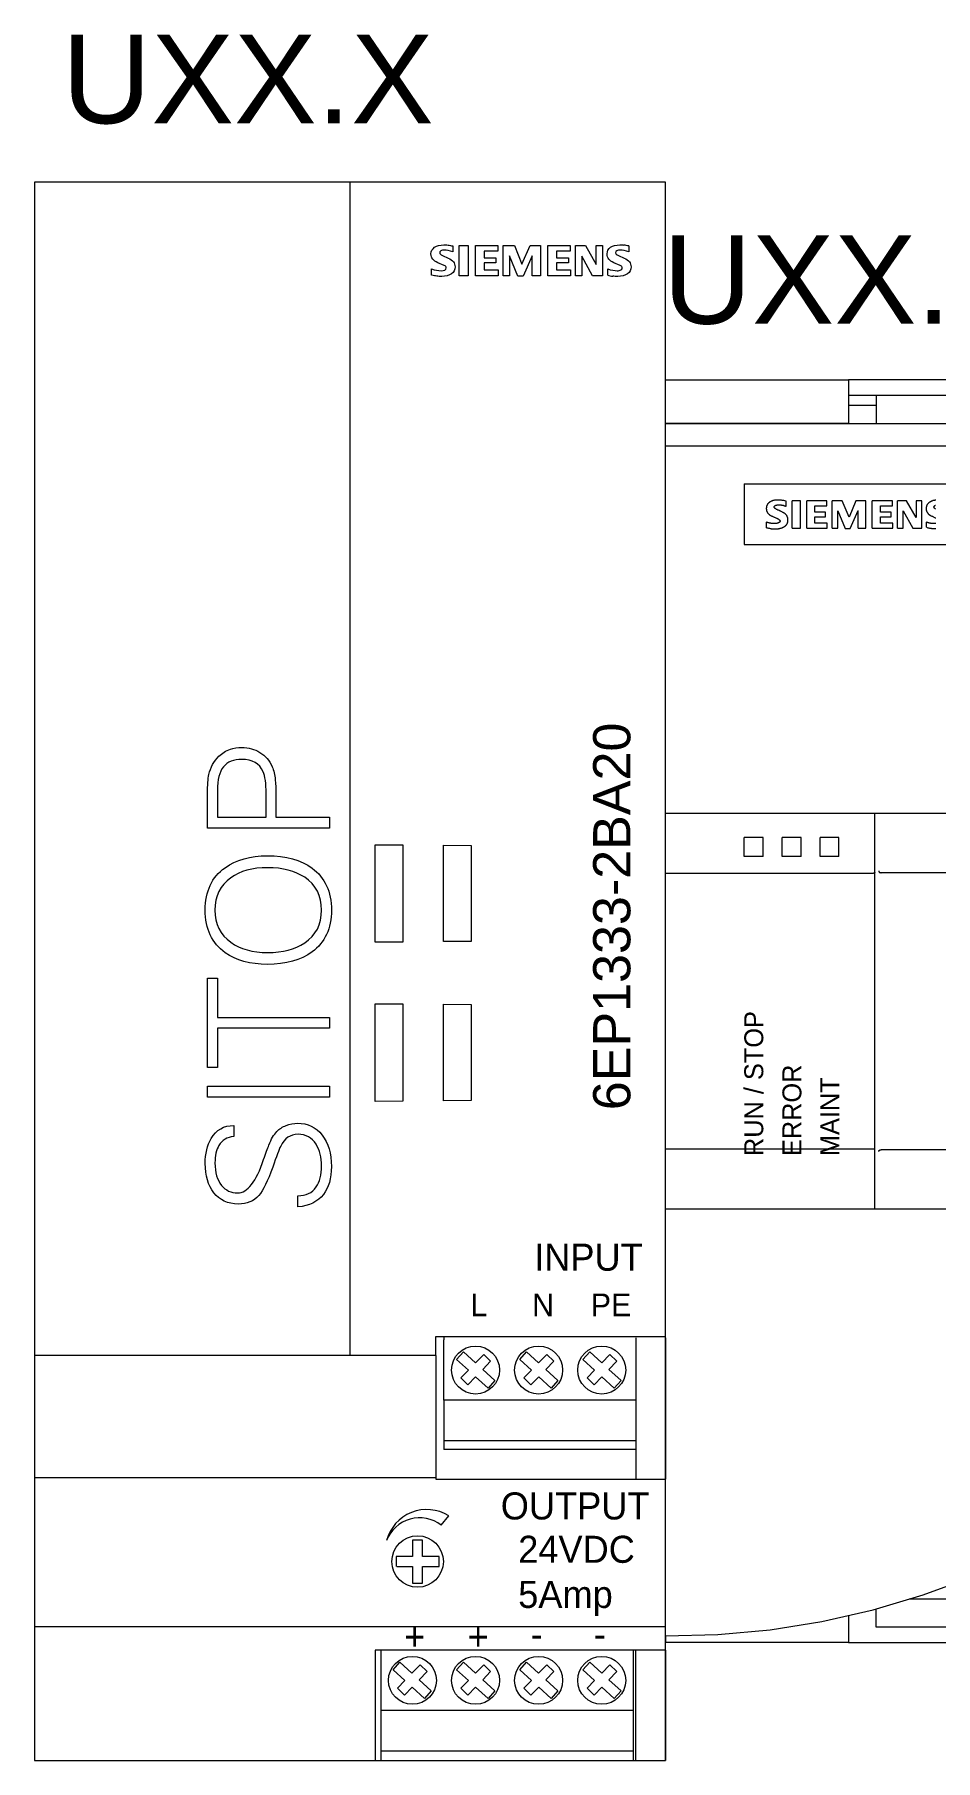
# Model space of a CAD drawing. Header units: millimetres. Extents: x 979 to 3414, y -1029 to 703.
# Drawn here: x 2357.7 to 2429.1, y -824.5 to -687.8 of the extents above; entities that cross this region are included whole.
import ezdxf
from ezdxf.enums import TextEntityAlignment as Align

# ---------------------------------------------------------------- set-up
doc = ezdxf.new("R2010")
doc.units = ezdxf.units.MM
doc.layers.add('eProC - L2', color=41, linetype='Continuous', lineweight=20)
doc.styles.get("Standard").update_dxf_attribs({"font": 'arial.ttf'})

# ---------------------------------------------------------------- blocks, each defined once
blk = doc.blocks.new('eProC_B1200_10')
at = {"layer": 'eProC - L2'}
for p, q in [((0, -46.8), (0, 0)), ((0, 0), (14.5, 0)), ((14.5, 0), (14.5, -0.16)), ((14.5, -0.16), (14.5, -0.58)), ((14.5, -0.58), (14.5, -1.26)), ((14.5, -1.2), (100.51, -1.2)), ((14.5, -1.26), (14.5, -2.2)), ((16.7, -1.2), (16.7, -2.8)), ((14.5, -2), (16.7, -2)), ((14.5, -2.2), (14.5, -3.39)), ((0, -3.43), (14.5, -3.43)), ((0, -3.44), (90.68, -3.44)), ((14.5, -3.39), (14.5, -3.43)), ((14.5, -3.43), (14.5, -3.44)), ((16.7, -2.8), (16.7, -3.3)), ((16.7, -3.3), (16.7, -3.44)), ((0, -5.21), (85.68, -5.21)), ((6.25, -8.23), (6.25, -13.03)), ((6.25, -8.23), (23.75, -8.23)), ((10.04, -11.74), (10.04, -9.57)), ((10.71, -9.57), (10.04, -9.57)), ((10.71, -11.74), (10.71, -9.57)), ((11.21, -11.74), (11.21, -9.57)), ((12.8, -9.57), (11.21, -9.57)), ((12.8, -9.98), (12.8, -9.57)), ((13.22, -11.74), (13.22, -9.57)), ((14, -9.57), (13.22, -9.57)), ((14.57, -10.87), (14, -9.57)), ((15.1, -9.57), (14.57, -10.87)), ((15.88, -9.57), (15.1, -9.57)), ((15.88, -11.74), (15.88, -9.57)), ((16.39, -11.74), (16.39, -9.57)), ((18, -9.57), (16.39, -9.57)), ((18, -9.98), (18, -9.57)), ((18.39, -11.74), (18.39, -9.57)), ((19.1, -9.57), (18.39, -9.57)), ((19.86, -10.9), (19.1, -9.57)), ((19.86, -9.57), (19.86, -10.9)), ((20.32, -9.57), (19.86, -9.57)), ((20.32, -11.74), (20.32, -9.57)), ((9.56, -10), (9.56, -9.59)), ((11.84, -10.46), (11.84, -9.98)), ((11.84, -9.98), (12.8, -9.98)), ((12.69, -10.46), (11.84, -10.46)), ((11.84, -11.33), (11.84, -10.83)), ((11.84, -10.83), (12.69, -10.83)), ((12.69, -10.83), (12.69, -10.46)), ((13.65, -11.74), (13.65, -10.37)), ((13.65, -10.37), (14.25, -11.77)), ((14.64, -11.77), (15.26, -10.35)), ((15.26, -11.74), (15.26, -10.35)), ((17.03, -10.46), (17.03, -9.98)), ((17.03, -9.98), (18, -9.98)), ((17.88, -10.46), (17.03, -10.46)), ((17.03, -11.33), (17.03, -10.83)), ((17.03, -10.83), (17.88, -10.83)), ((17.88, -10.83), (17.88, -10.46)), ((18.83, -11.74), (18.83, -10.37)), ((18.83, -10.37), (19.61, -11.74)), ((8.02, -11.7), (8.02, -11.26)), ((10.04, -11.74), (10.71, -11.74)), ((11.21, -11.74), (12.82, -11.74)), ((12.82, -11.33), (11.84, -11.33)), ((12.82, -11.74), (12.82, -11.33)), ((13.22, -11.74), (13.65, -11.74)), ((14.25, -11.77), (14.64, -11.77)), ((15.26, -11.74), (15.88, -11.74)), ((16.39, -11.74), (18.02, -11.74)), ((18.02, -11.33), (17.03, -11.33)), ((18.02, -11.74), (18.02, -11.33)), ((18.39, -11.74), (18.83, -11.74)), ((19.61, -11.74), (20.32, -11.74)), ((20.69, -11.67), (20.69, -11.26)), ((6.25, -13.03), (23.75, -13.03)), ((0, -34.32), (110, -34.32)), ((16.6, -65.68), (16.6, -34.32)), ((7.75, -36.25), (6.25, -36.25)), ((10.75, -36.25), (9.25, -36.25)), ((13.75, -36.25), (12.25, -36.25)), ((7.75, -37.75), (6.25, -37.75)), ((10.75, -37.75), (9.25, -37.75)), ((13.75, -37.75), (12.25, -37.75)), ((16.4, -39.08), (0, -39.08)), ((54.4, -39.03), (17.1, -39.03)), ((0, -100), (0, -46.84)), ((16.4, -60.92), (0, -60.92)), ((54.4, -60.97), (17.1, -60.97)), ((110, -65.68), (0, -65.68)), ((20.43, -96.24), (24.32, -94.79)), ((16.45, -97.42), (20.43, -96.24)), ((110, -96.56), (19.32, -96.56)), ((8.29, -98.99), (12.39, -98.34)), ((12.39, -98.34), (16.45, -97.42)), ((14.5, -97.9), (14.5, -98.8)), ((16.7, -98.8), (16.7, -97.35)), ((0, -99.47), (4.15, -99.37)), ((0, -99.47), (0, -99.85)), ((4.15, -99.37), (8.29, -98.99)), ((14.5, -98.8), (14.5, -99.45)), ((14.5, -99.45), (14.5, -99.85)), ((105, -98.8), (16.7, -98.8)), ((0, -99.85), (0, -100)), ((14.5, -100), (0, -100)), ((14.5, -99.85), (14.5, -100))]:
    blk.add_line(p, q, dxfattribs=at)
for points in [[(110, 0), (14.5, 0)], [(9.56, -9.59), (9.47, -9.57), (9.38, -9.56), (9.29, -9.54), (9.24, -9.54), (9.19, -9.53), (9.13, -9.52), (9.08, -9.52), (9.04, -9.51), (9.01, -9.51), (8.97, -9.51), (8.93, -9.51), (8.9, -9.51), (8.86, -9.51), (8.83, -9.51), (8.79, -9.51), (8.76, -9.52), (8.73, -9.52), (8.69, -9.52), (8.66, -9.53), (8.63, -9.53), (8.6, -9.54), (8.57, -9.55), (8.54, -9.55), (8.51, -9.56), (8.48, -9.57), (8.45, -9.58), (8.43, -9.59), (8.4, -9.6), (8.37, -9.61), (8.35, -9.63), (8.32, -9.64), (8.3, -9.65), (8.28, -9.66), (8.26, -9.68), (8.24, -9.69), (8.23, -9.7), (8.21, -9.72), (8.19, -9.73), (8.17, -9.74), (8.16, -9.76), (8.14, -9.78), (8.13, -9.79), (8.12, -9.81), (8.1, -9.82), (8.09, -9.84), (8.08, -9.86), (8.07, -9.88), (8.06, -9.89), (8.05, -9.91), (8.04, -9.93), (8.03, -9.95), (8.03, -9.97), (8.02, -9.99), (8.02, -10.01), (8.01, -10.03), (8.01, -10.05), (8, -10.07), (8, -10.1), (8, -10.12), (8, -10.14), (7.99, -10.16), (7.99, -10.18)], [(21.42, -9.52), (21.39, -9.53), (21.35, -9.53), (21.32, -9.54), (21.29, -9.54), (21.26, -9.55), (21.23, -9.55), (21.2, -9.56), (21.18, -9.57), (21.15, -9.58), (21.12, -9.59), (21.09, -9.6), (21.07, -9.61), (21.04, -9.62), (21.02, -9.64), (20.99, -9.65), (20.97, -9.66), (20.95, -9.68), (20.93, -9.69), (20.91, -9.7), (20.89, -9.71), (20.88, -9.73), (20.86, -9.74), (20.84, -9.76), (20.83, -9.77), (20.81, -9.79), (20.8, -9.8), (20.78, -9.82), (20.77, -9.84), (20.76, -9.85), (20.75, -9.87), (20.74, -9.89), (20.73, -9.9), (20.72, -9.92), (20.71, -9.94), (20.7, -9.96), (20.7, -9.98), (20.69, -10), (20.68, -10.02), (20.68, -10.04), (20.67, -10.06), (20.67, -10.08), (20.67, -10.1), (20.67, -10.12), (20.66, -10.14), (20.66, -10.16), (20.66, -10.18)], [(7.99, -10.18), (7.99, -10.19), (7.99, -10.21), (8, -10.23), (8, -10.25), (8, -10.27), (8, -10.29), (8.01, -10.31), (8.01, -10.33), (8.01, -10.34), (8.02, -10.36), (8.03, -10.38), (8.03, -10.4), (8.04, -10.42), (8.05, -10.44), (8.06, -10.45), (8.07, -10.47), (8.07, -10.49), (8.09, -10.5), (8.1, -10.52), (8.11, -10.54), (8.12, -10.55), (8.13, -10.57), (8.15, -10.58), (8.16, -10.6), (8.18, -10.62), (8.19, -10.63), (8.21, -10.64), (8.22, -10.66), (8.24, -10.67), (8.26, -10.68), (8.28, -10.7), (8.3, -10.71), (8.33, -10.73), (8.35, -10.74), (8.38, -10.76), (8.43, -10.78), (8.47, -10.8), (8.51, -10.82), (8.56, -10.84), (8.61, -10.86), (8.65, -10.88), (8.7, -10.9), (8.75, -10.92), (8.8, -10.94), (8.83, -10.96), (8.85, -10.97), (8.88, -10.98), (8.91, -10.99), (8.93, -11.01), (8.96, -11.02), (8.97, -11.03), (8.98, -11.04), (9, -11.05), (9.01, -11.06), (9.02, -11.07), (9.03, -11.08), (9.04, -11.09), (9.05, -11.1), (9.06, -11.11), (9.06, -11.12), (9.07, -11.12), (9.07, -11.13), (9.07, -11.14), (9.08, -11.15), (9.08, -11.16), (9.08, -11.17), (9.08, -11.18), (9.08, -11.18)], [(8.62, -10.06), (8.62, -10.05), (8.62, -10.05), (8.62, -10.04), (8.62, -10.03), (8.62, -10.03), (8.63, -10.02), (8.63, -10.02), (8.63, -10.01), (8.64, -10.01), (8.64, -10), (8.65, -9.99), (8.65, -9.99), (8.66, -9.98), (8.66, -9.97), (8.67, -9.97), (8.68, -9.96), (8.68, -9.96), (8.7, -9.95), (8.71, -9.95), (8.72, -9.94), (8.73, -9.94), (8.74, -9.93), (8.75, -9.93), (8.77, -9.92), (8.78, -9.92), (8.8, -9.91), (8.82, -9.91), (8.84, -9.9), (8.85, -9.9), (8.87, -9.9), (8.89, -9.89), (8.91, -9.89), (8.93, -9.89), (8.95, -9.89), (8.97, -9.89), (8.99, -9.89), (9.01, -9.89), (9.03, -9.89), (9.05, -9.89), (9.07, -9.89), (9.09, -9.89), (9.12, -9.9), (9.14, -9.9), (9.16, -9.9), (9.19, -9.91), (9.21, -9.91), (9.24, -9.91), (9.27, -9.92), (9.29, -9.93), (9.32, -9.93), (9.35, -9.94), (9.38, -9.95), (9.42, -9.96), (9.45, -9.97), (9.49, -9.98), (9.52, -9.99), (9.56, -10)], [(8.62, -10.07), (8.62, -10.07), (8.62, -10.07), (8.62, -10.07), (8.62, -10.07), (8.62, -10.07), (8.62, -10.06), (8.62, -10.06), (8.62, -10.06), (8.62, -10.06), (8.62, -10.06), (8.62, -10.06), (8.62, -10.06), (8.62, -10.06), (8.62, -10.06)], [(9.71, -11.08), (9.71, -11.06), (9.71, -11.04), (9.7, -11.02), (9.7, -11), (9.7, -10.98), (9.7, -10.96), (9.69, -10.94), (9.69, -10.92), (9.68, -10.9), (9.68, -10.88), (9.67, -10.86), (9.66, -10.84), (9.65, -10.83), (9.65, -10.81), (9.64, -10.79), (9.63, -10.77), (9.62, -10.75), (9.61, -10.74), (9.59, -10.72), (9.58, -10.71), (9.57, -10.69), (9.56, -10.67), (9.54, -10.66), (9.53, -10.64), (9.51, -10.63), (9.49, -10.61), (9.48, -10.6), (9.46, -10.58), (9.44, -10.57), (9.43, -10.56), (9.4, -10.54), (9.38, -10.53), (9.36, -10.52), (9.34, -10.5), (9.31, -10.49), (9.27, -10.47), (9.23, -10.45), (9.18, -10.42), (9.14, -10.4), (9.08, -10.38), (9.02, -10.35), (8.96, -10.32), (8.9, -10.3), (8.87, -10.28), (8.85, -10.27), (8.82, -10.26), (8.8, -10.25), (8.77, -10.23), (8.74, -10.22), (8.73, -10.21), (8.72, -10.2), (8.71, -10.19), (8.69, -10.18), (8.68, -10.17), (8.67, -10.16), (8.66, -10.15), (8.65, -10.14), (8.65, -10.13), (8.64, -10.12), (8.64, -10.11), (8.63, -10.11), (8.63, -10.1), (8.62, -10.09), (8.62, -10.08), (8.62, -10.07), (8.62, -10.06)], [(20.66, -10.18), (20.66, -10.19), (20.66, -10.21), (20.66, -10.23), (20.67, -10.25), (20.67, -10.27), (20.67, -10.29), (20.67, -10.31), (20.68, -10.33), (20.68, -10.35), (20.69, -10.37), (20.7, -10.38), (20.7, -10.4), (20.71, -10.42), (20.72, -10.44), (20.73, -10.46), (20.74, -10.47), (20.75, -10.49), (20.76, -10.51), (20.77, -10.52), (20.78, -10.54), (20.79, -10.55), (20.8, -10.57), (20.82, -10.59), (20.83, -10.6), (20.85, -10.62), (20.86, -10.63), (20.88, -10.65), (20.9, -10.66), (20.91, -10.67), (20.93, -10.69), (20.95, -10.7), (20.98, -10.71), (21, -10.73), (21.03, -10.75), (21.06, -10.76), (21.1, -10.78), (21.15, -10.8), (21.19, -10.82), (21.23, -10.84), (21.28, -10.86), (21.33, -10.89), (21.38, -10.91), (21.43, -10.93)], [(21.28, -10.07), (21.28, -10.06), (21.28, -10.05), (21.28, -10.05), (21.29, -10.04), (21.29, -10.03), (21.29, -10.03), (21.29, -10.02), (21.29, -10.01), (21.3, -10.01), (21.3, -10), (21.31, -9.99), (21.31, -9.99), (21.31, -9.98), (21.32, -9.98), (21.32, -9.97), (21.33, -9.97), (21.34, -9.96), (21.34, -9.95), (21.35, -9.95), (21.36, -9.94), (21.37, -9.94), (21.38, -9.93), (21.39, -9.93), (21.4, -9.93), (21.4, -9.92)], [(21.41, -10.23), (21.39, -10.22), (21.38, -10.21), (21.37, -10.2), (21.36, -10.19), (21.35, -10.18), (21.33, -10.17), (21.32, -10.16), (21.31, -10.15), (21.31, -10.14), (21.3, -10.13), (21.3, -10.12), (21.29, -10.12), (21.29, -10.11), (21.29, -10.1), (21.29, -10.09), (21.28, -10.08), (21.28, -10.07), (21.28, -10.07)], [(8.02, -11.7), (8.06, -11.71), (8.11, -11.72), (8.16, -11.73), (8.2, -11.74), (8.25, -11.75), (8.29, -11.76), (8.34, -11.77), (8.38, -11.78), (8.42, -11.78), (8.47, -11.79), (8.51, -11.79), (8.55, -11.8), (8.59, -11.8), (8.63, -11.8), (8.67, -11.8), (8.72, -11.8), (8.76, -11.8), (8.8, -11.8), (8.84, -11.79), (8.89, -11.79), (8.93, -11.78), (8.96, -11.78), (8.99, -11.77), (9.03, -11.77), (9.06, -11.76), (9.09, -11.75), (9.12, -11.74), (9.16, -11.74), (9.18, -11.73), (9.21, -11.72), (9.24, -11.71), (9.27, -11.69), (9.3, -11.68), (9.33, -11.67), (9.35, -11.65), (9.38, -11.64), (9.4, -11.63), (9.42, -11.62), (9.44, -11.6), (9.46, -11.59), (9.48, -11.58), (9.5, -11.56), (9.52, -11.55), (9.53, -11.53), (9.55, -11.51), (9.57, -11.5), (9.58, -11.48), (9.59, -11.46), (9.61, -11.44), (9.62, -11.43), (9.63, -11.41), (9.64, -11.39), (9.65, -11.37), (9.66, -11.35), (9.67, -11.33), (9.68, -11.31), (9.68, -11.29), (9.69, -11.26), (9.69, -11.24), (9.7, -11.22), (9.7, -11.2), (9.7, -11.17), (9.71, -11.15), (9.71, -11.13), (9.71, -11.11)], [(9.08, -11.18), (9.08, -11.19), (9.08, -11.19), (9.08, -11.2), (9.08, -11.21), (9.08, -11.21), (9.07, -11.22), (9.07, -11.23), (9.07, -11.23), (9.06, -11.24), (9.06, -11.25), (9.05, -11.25), (9.05, -11.26), (9.04, -11.27), (9.03, -11.27), (9.03, -11.28), (9.02, -11.29), (9.01, -11.29), (9, -11.3), (8.99, -11.3), (8.98, -11.31), (8.97, -11.31), (8.95, -11.32), (8.94, -11.32), (8.93, -11.33), (8.91, -11.33), (8.9, -11.34), (8.88, -11.34), (8.86, -11.35), (8.84, -11.35), (8.82, -11.36), (8.8, -11.36), (8.77, -11.36), (8.75, -11.37), (8.72, -11.37), (8.7, -11.37), (8.67, -11.37), (8.64, -11.37), (8.61, -11.37), (8.59, -11.37), (8.56, -11.37), (8.53, -11.37), (8.5, -11.37), (8.48, -11.37), (8.45, -11.37), (8.42, -11.36), (8.39, -11.36), (8.37, -11.36), (8.34, -11.35), (8.31, -11.35), (8.29, -11.34), (8.26, -11.34), (8.23, -11.33), (8.21, -11.32), (8.18, -11.32), (8.15, -11.31), (8.12, -11.3), (8.1, -11.29), (8.07, -11.28), (8.04, -11.27), (8.02, -11.26)], [(20.69, -11.67), (20.74, -11.69), (20.78, -11.7), (20.83, -11.71), (20.87, -11.72), (20.92, -11.73), (20.96, -11.74), (21.01, -11.75), (21.05, -11.75), (21.09, -11.76), (21.14, -11.76), (21.18, -11.77), (21.22, -11.77), (21.26, -11.77), (21.3, -11.77), (21.34, -11.77), (21.38, -11.77), (21.42, -11.77)], [(21.42, -11.36), (21.39, -11.36), (21.37, -11.37), (21.34, -11.37), (21.31, -11.37), (21.28, -11.37), (21.26, -11.37), (21.23, -11.37), (21.2, -11.37), (21.18, -11.37), (21.15, -11.37), (21.12, -11.37), (21.09, -11.36), (21.07, -11.36), (21.04, -11.36), (21.01, -11.35), (20.99, -11.35), (20.96, -11.34), (20.93, -11.34), (20.9, -11.33), (20.88, -11.32), (20.85, -11.32), (20.82, -11.31), (20.8, -11.3), (20.77, -11.29), (20.74, -11.28), (20.72, -11.27), (20.69, -11.26)], [(6.25, -37.75), (6.25, -37.25), (6.25, -36.75), (6.25, -36.25)], [(7.75, -37.75), (7.75, -37.25), (7.75, -36.75), (7.75, -36.25)], [(9.25, -37.75), (9.25, -37.25), (9.25, -36.75), (9.25, -36.25)], [(10.75, -37.75), (10.75, -37.25), (10.75, -36.75), (10.75, -36.25)], [(12.25, -37.75), (12.25, -37.25), (12.25, -36.75), (12.25, -36.25)], [(13.75, -37.75), (13.75, -37.25), (13.75, -36.75), (13.75, -36.25)], [(16.6, -39), (16.6, -39.01), (16.6, -39.01), (16.6, -39.01), (16.6, -39.01), (16.6, -39.01), (16.6, -39.01), (16.6, -39.02), (16.6, -39.02), (16.6, -39.02), (16.59, -39.02), (16.59, -39.02), (16.59, -39.03), (16.59, -39.03), (16.59, -39.03), (16.59, -39.03), (16.59, -39.03), (16.59, -39.03), (16.58, -39.04), (16.58, -39.04), (16.58, -39.04), (16.58, -39.04), (16.57, -39.04), (16.57, -39.05), (16.57, -39.05), (16.57, -39.05), (16.56, -39.05), (16.56, -39.05), (16.56, -39.05), (16.55, -39.06), (16.55, -39.06), (16.55, -39.06), (16.54, -39.06), (16.54, -39.06), (16.53, -39.06), (16.53, -39.07), (16.52, -39.07), (16.52, -39.07), (16.51, -39.07), (16.51, -39.07), (16.5, -39.07), (16.5, -39.07), (16.49, -39.08), (16.49, -39.08), (16.48, -39.08), (16.47, -39.08), (16.47, -39.08), (16.46, -39.08), (16.45, -39.08), (16.45, -39.08), (16.44, -39.08), (16.43, -39.08), (16.43, -39.08), (16.42, -39.08), (16.41, -39.08), (16.41, -39.08), (16.4, -39.08)], [(16.9, -38.89), (16.9, -38.89), (16.9, -38.9), (16.9, -38.9), (16.9, -38.9), (16.9, -38.91), (16.9, -38.91), (16.9, -38.91), (16.9, -38.92), (16.9, -38.92), (16.91, -38.92), (16.91, -38.92), (16.91, -38.93), (16.91, -38.93), (16.91, -38.93), (16.91, -38.94), (16.91, -38.94), (16.92, -38.94), (16.92, -38.95), (16.92, -38.95), (16.92, -38.95), (16.92, -38.95), (16.92, -38.96), (16.93, -38.96), (16.93, -38.96), (16.93, -38.96), (16.94, -38.97), (16.94, -38.97), (16.94, -38.97), (16.94, -38.98), (16.95, -38.98), (16.95, -38.98), (16.95, -38.98), (16.96, -38.99), (16.96, -38.99), (16.97, -38.99), (16.97, -38.99), (16.97, -39), (16.98, -39), (16.98, -39), (16.98, -39), (16.99, -39), (16.99, -39), (17, -39.01), (17, -39.01), (17.01, -39.01), (17.01, -39.01), (17.02, -39.01), (17.02, -39.01), (17.03, -39.02), (17.03, -39.02), (17.04, -39.02), (17.04, -39.02), (17.05, -39.02), (17.05, -39.02), (17.06, -39.02), (17.06, -39.02), (17.07, -39.02), (17.07, -39.02), (17.08, -39.03), (17.08, -39.03), (17.09, -39.03), (17.09, -39.03), (17.1, -39.03)], [(16.6, -61), (16.6, -60.99), (16.6, -60.99), (16.6, -60.99), (16.6, -60.99), (16.6, -60.99), (16.6, -60.99), (16.6, -60.98), (16.6, -60.98), (16.6, -60.98), (16.59, -60.98), (16.59, -60.98), (16.59, -60.97), (16.59, -60.97), (16.59, -60.97), (16.59, -60.97), (16.59, -60.97), (16.59, -60.97), (16.58, -60.96), (16.58, -60.96), (16.58, -60.96), (16.58, -60.96), (16.57, -60.96), (16.57, -60.95), (16.57, -60.95), (16.57, -60.95), (16.56, -60.95), (16.56, -60.95), (16.56, -60.95), (16.55, -60.94), (16.55, -60.94), (16.55, -60.94), (16.54, -60.94), (16.54, -60.94), (16.53, -60.94), (16.53, -60.93), (16.52, -60.93), (16.52, -60.93), (16.51, -60.93), (16.51, -60.93), (16.5, -60.93), (16.5, -60.93), (16.49, -60.92), (16.49, -60.92), (16.48, -60.92), (16.47, -60.92), (16.47, -60.92), (16.46, -60.92), (16.45, -60.92), (16.45, -60.92), (16.44, -60.92), (16.43, -60.92), (16.43, -60.92), (16.42, -60.92), (16.41, -60.92), (16.41, -60.92), (16.4, -60.92)], [(16.9, -61.11), (16.9, -61.11), (16.9, -61.1), (16.9, -61.1), (16.9, -61.1), (16.9, -61.09), (16.9, -61.09), (16.9, -61.09), (16.9, -61.08), (16.9, -61.08), (16.91, -61.08), (16.91, -61.08), (16.91, -61.07), (16.91, -61.07), (16.91, -61.07), (16.91, -61.06), (16.91, -61.06), (16.92, -61.06), (16.92, -61.05), (16.92, -61.05), (16.92, -61.05), (16.92, -61.05), (16.92, -61.04), (16.93, -61.04), (16.93, -61.04), (16.93, -61.04), (16.94, -61.03), (16.94, -61.03), (16.94, -61.03), (16.94, -61.02), (16.95, -61.02), (16.95, -61.02), (16.95, -61.02), (16.96, -61.01), (16.96, -61.01), (16.97, -61.01), (16.97, -61.01), (16.97, -61), (16.98, -61), (16.98, -61), (16.98, -61), (16.99, -61), (16.99, -61), (17, -60.99), (17, -60.99), (17.01, -60.99), (17.01, -60.99), (17.02, -60.99), (17.02, -60.99), (17.03, -60.98), (17.03, -60.98), (17.04, -60.98), (17.04, -60.98), (17.05, -60.98), (17.05, -60.98), (17.06, -60.98), (17.06, -60.98), (17.07, -60.98), (17.07, -60.98), (17.08, -60.97), (17.08, -60.97), (17.09, -60.97), (17.09, -60.97), (17.1, -60.97)], [(14.5, -100), (110, -100)]]:
    blk.add_lwpolyline(points, dxfattribs=at)
at = {"layer": 'eProC - L2', "char_height": 1.501, "width": 21.1551, "attachment_point": 3, "rotation": 90}
for s, insert in [('\\pxqj;{\\fBahnschrift SemiLight|b0|i0|c0|p34;RUN / STOP}', (6.25, -40.32)), ('\\pxqj;{\\fBahnschrift SemiLight|b0|i0|c0|p34;ERROR}', (9.27, -40.32)), ('\\pxqj;{\\fBahnschrift SemiLight|b0|i0|c0|p34;MAINT}', (12.27, -40.32))]:
    blk.add_mtext(s, dxfattribs=dict(at, insert=insert))
at = {"layer": 'eProC - L2'}
blk.add_attdef('ID', (-0.21, 4.45), '', height=7, dxfattribs=at)
for tag, p in [('CPU', (104.57, -49.13)), ('TIPO', (104.57, -53.02))]:
    blk.add_attdef(tag, text='', height=2.35, dxfattribs=at).set_placement(p, align=Align.RIGHT)
blk = doc.blocks.new('eProC_SITOP_SMART01')
at = {"layer": 'eProC - L2'}
for p, q in [((50, 0), (0, 0)), ((0, 0), (0, -125.01)), ((50, -125.01), (50, 0)), ((33.14, -5.04), (33.14, -5.51)), ((33.65, -7.41), (33.65, -5)), ((33.65, -5), (34.38, -5)), ((34.38, -5), (34.38, -7.41)), ((34.94, -5), (36.72, -5)), ((34.94, -7.41), (34.94, -5)), ((35.64, -5.45), (35.64, -5.98)), ((36.72, -5.45), (35.64, -5.45)), ((36.72, -5), (36.72, -5.45)), ((37.14, -5), (38.03, -5)), ((37.14, -7.41), (37.14, -5)), ((38.03, -5), (38.63, -6.48)), ((38.63, -6.48), (39.27, -5)), ((39.27, -5), (40.11, -5)), ((40.11, -5), (40.11, -7.41)), ((40.67, -5), (42.45, -5)), ((40.67, -7.41), (40.67, -5)), ((41.38, -5.45), (41.38, -5.98)), ((42.45, -5.45), (41.38, -5.45)), ((42.45, -5), (42.45, -5.45)), ((42.88, -7.41), (42.88, -5)), ((42.88, -5), (43.67, -5)), ((43.67, -5), (44.51, -6.52)), ((44.51, -6.52), (44.51, -5)), ((44.51, -5), (45, -5)), ((45, -5), (45, -7.41)), ((47.09, -5.04), (47.09, -5.51)), ((32.46, -6.59), (31.96, -6.38)), ((32.34, -5.79), (32.79, -6.01)), ((35.64, -5.98), (36.57, -5.98)), ((35.64, -6.38), (35.64, -6.94)), ((36.57, -6.38), (35.64, -6.38)), ((36.57, -5.98), (36.57, -6.38)), ((37.63, -5.82), (37.63, -7.41)), ((38.31, -7.43), (37.63, -5.82)), ((39.43, -5.82), (38.73, -7.43)), ((39.43, -7.41), (39.43, -5.82)), ((41.38, -5.98), (42.31, -5.98)), ((41.38, -6.38), (41.38, -6.94)), ((42.31, -6.38), (41.38, -6.38)), ((42.31, -5.98), (42.31, -6.38)), ((44.23, -7.41), (43.37, -5.86)), ((43.37, -5.86), (43.37, -7.41)), ((46.41, -6.59), (45.92, -6.38)), ((46.29, -5.79), (46.74, -6.01)), ((31.47, -7.36), (31.47, -6.87)), ((34.38, -7.41), (33.65, -7.41)), ((36.74, -7.41), (34.94, -7.41)), ((35.64, -6.94), (36.74, -6.94)), ((36.74, -6.94), (36.74, -7.41)), ((37.63, -7.41), (37.14, -7.41)), ((38.73, -7.43), (38.31, -7.43)), ((40.11, -7.41), (39.43, -7.41)), ((42.47, -7.41), (40.67, -7.41)), ((41.38, -6.94), (42.47, -6.94)), ((42.47, -6.94), (42.47, -7.41)), ((43.37, -7.41), (42.88, -7.41)), ((45, -7.41), (44.23, -7.41)), ((45.43, -7.36), (45.43, -6.87)), ((13.71, -51.15), (13.71, -48.44)), ((14.49, -48.17), (14.49, -50.29)), ((18.36, -50.29), (18.36, -48.41)), ((19.13, -48.44), (19.13, -50.29)), ((14.49, -50.29), (18.36, -50.29)), ((19.13, -50.29), (23.38, -50.29)), ((23.38, -50.29), (23.38, -51.15)), ((23.38, -51.15), (13.71, -51.15)), ((27, -60.2), (27, -52.47)), ((27, -52.47), (29.2, -52.48)), ((29.2, -52.48), (29.2, -60.18)), ((32.4, -60.15), (32.4, -52.51)), ((32.4, -52.51), (34.6, -52.53)), ((34.6, -52.53), (34.6, -60.13)), ((34.6, -60.13), (32.4, -60.15)), ((29.2, -60.18), (27, -60.2)), ((13.71, -70.12), (13.71, -63.05)), ((13.71, -63.05), (14.49, -63.05)), ((14.49, -63.05), (14.49, -66.15)), ((27, -72.8), (27, -65.07)), ((27, -65.07), (29.2, -65.08)), ((29.2, -65.08), (29.2, -72.78)), ((32.4, -72.75), (32.4, -65.11)), ((32.4, -65.11), (34.6, -65.13)), ((34.6, -65.13), (34.6, -72.73)), ((14.49, -66.15), (23.38, -66.15)), ((23.38, -66.15), (23.38, -67.01)), ((23.38, -67.01), (14.49, -67.01)), ((14.49, -67.01), (14.49, -70.12)), ((14.49, -70.12), (13.71, -70.12)), ((13.71, -72.46), (13.71, -71.6)), ((13.71, -71.6), (23.38, -71.6)), ((23.38, -71.6), (23.38, -72.46)), ((23.38, -72.46), (13.71, -72.46)), ((29.2, -72.78), (27, -72.8)), ((34.6, -72.73), (32.4, -72.75)), ((15.79, -74.71), (15.79, -75.59)), ((20.87, -81.16), (20.87, -80.28)), ((31.8, -92.93), (31.8, -91.43)), ((31.8, -91.43), (50, -91.43)), ((32.45, -91.43), (32.45, -91.68)), ((47.65, -91.53), (47.65, -92.76)), ((50, -91.53), (50, -92.76)), ((31.8, -92.93), (0, -92.93)), ((31.8, -92.93), (31.8, -102.63)), ((32.45, -96.48), (32.45, -91.68)), ((33.45, -93.24), (34, -92.65)), ((34, -92.65), (34.95, -93.52)), ((34.95, -93.52), (35.6, -92.86)), ((35.6, -92.86), (36.15, -93.39)), ((38.45, -93.24), (39, -92.65)), ((39, -92.65), (39.95, -93.52)), ((39.95, -93.52), (40.6, -92.86)), ((40.6, -92.86), (41.15, -93.39)), ((43.45, -93.24), (44, -92.65)), ((44, -92.65), (44.95, -93.52)), ((44.95, -93.52), (45.6, -92.86)), ((45.6, -92.86), (46.15, -93.39)), ((47.65, -92.76), (47.65, -102.66)), ((50, -92.76), (50, -102.66)), ((34.39, -94.1), (33.45, -93.24)), ((33.79, -94.71), (34.39, -94.1)), ((36.15, -93.39), (35.52, -94.04)), ((35.52, -94.04), (36.48, -94.92)), ((39.39, -94.1), (38.45, -93.24)), ((38.79, -94.71), (39.39, -94.1)), ((41.15, -93.39), (40.52, -94.04)), ((40.52, -94.04), (41.48, -94.92)), ((44.39, -94.1), (43.45, -93.24)), ((43.79, -94.71), (44.39, -94.1)), ((46.15, -93.39), (45.52, -94.04)), ((45.52, -94.04), (46.48, -94.92)), ((34.34, -95.25), (33.79, -94.71)), ((34.96, -94.62), (34.34, -95.25)), ((35.94, -95.52), (34.96, -94.62)), ((36.48, -94.92), (35.94, -95.52)), ((39.34, -95.25), (38.79, -94.71)), ((39.96, -94.62), (39.34, -95.25)), ((40.94, -95.52), (39.96, -94.62)), ((41.48, -94.92), (40.94, -95.52)), ((44.34, -95.25), (43.79, -94.71)), ((44.96, -94.62), (44.34, -95.25)), ((45.94, -95.52), (44.96, -94.62)), ((46.48, -94.92), (45.94, -95.52)), ((47.65, -96.48), (32.45, -96.48)), ((32.45, -96.48), (32.45, -99.68)), ((47.65, -99.68), (32.45, -99.68)), ((32.45, -99.68), (32.45, -100.38)), ((47.65, -100.38), (32.45, -100.38)), ((31.8, -102.62), (0, -102.62)), ((31.8, -102.63), (31.8, -102.72)), ((31.8, -102.72), (50, -102.72)), ((50, -102.66), (50, -102.72)), ((50, -102.66), (50, -102.72)), ((50, -107.63), (50, -102.72)), ((32.23, -106.37), (32.83, -105.63)), ((29.96, -107.55), (29.96, -107.59)), ((30.36, -107.55), (29.96, -107.55)), ((29.96, -107.59), (29.96, -108.85)), ((30.76, -107.55), (30.36, -107.55)), ((30.76, -107.59), (30.76, -107.55)), ((30.76, -108.85), (30.76, -107.59)), ((50, -114.43), (50, -107.63)), ((28.66, -108.85), (28.66, -109.25)), ((28.71, -108.85), (28.66, -108.85)), ((28.66, -109.25), (28.66, -109.65)), ((29.96, -108.85), (28.71, -108.85)), ((32.02, -108.85), (30.76, -108.85)), ((32.06, -108.85), (32.02, -108.85)), ((32.06, -109.25), (32.06, -108.85)), ((32.06, -109.65), (32.06, -109.25)), ((28.71, -109.65), (29.96, -109.65)), ((29.96, -109.65), (29.96, -110.9)), ((30.76, -110.9), (30.76, -109.65)), ((30.76, -109.65), (32.02, -109.65)), ((32.02, -109.65), (32.06, -109.65)), ((29.96, -110.9), (29.96, -110.95)), ((29.96, -110.95), (30.36, -110.95)), ((30.36, -110.95), (30.76, -110.95)), ((30.76, -110.95), (30.76, -110.9)), ((50, -114.43), (0, -114.43)), ((50, -116.26), (50, -114.43)), ((27, -116.26), (27, -125.01)), ((50, -116.26), (27, -116.26)), ((27.45, -116.26), (27.45, -121.06)), ((28.42, -117.82), (28.96, -117.23)), ((28.96, -117.23), (29.91, -118.1)), ((29.91, -118.1), (30.56, -117.44)), ((30.56, -117.44), (31.11, -117.97)), ((33.45, -117.82), (34, -117.23)), ((34, -117.23), (34.95, -118.1)), ((34.95, -118.1), (35.6, -117.44)), ((35.6, -117.44), (36.15, -117.97)), ((38.45, -117.82), (39, -117.23)), ((39, -117.23), (39.95, -118.1)), ((39.95, -118.1), (40.6, -117.44)), ((40.6, -117.44), (41.15, -117.97)), ((43.45, -117.82), (44, -117.23)), ((44, -117.23), (44.95, -118.1)), ((44.95, -118.1), (45.6, -117.44)), ((45.6, -117.44), (46.15, -117.97)), ((47.45, -116.26), (47.45, -121.06)), ((47.65, -125.01), (47.65, -116.26)), ((50, -116.26), (50, -125.01)), ((29.35, -118.68), (28.42, -117.82)), ((28.76, -119.29), (29.35, -118.68)), ((31.11, -117.97), (30.48, -118.62)), ((30.48, -118.62), (31.44, -119.5)), ((34.39, -118.68), (33.45, -117.82)), ((33.79, -119.29), (34.39, -118.68)), ((36.15, -117.97), (35.52, -118.62)), ((35.52, -118.62), (36.48, -119.5)), ((39.39, -118.68), (38.45, -117.82)), ((38.79, -119.29), (39.39, -118.68)), ((41.15, -117.97), (40.52, -118.62)), ((40.52, -118.62), (41.48, -119.5)), ((44.39, -118.68), (43.45, -117.82)), ((43.79, -119.29), (44.39, -118.68)), ((46.15, -117.97), (45.52, -118.62)), ((45.52, -118.62), (46.48, -119.5)), ((29.31, -119.83), (28.76, -119.29)), ((29.92, -119.2), (29.31, -119.83)), ((30.9, -120.1), (29.92, -119.2)), ((31.44, -119.5), (30.9, -120.1)), ((34.34, -119.83), (33.79, -119.29)), ((34.96, -119.2), (34.34, -119.83)), ((35.94, -120.1), (34.96, -119.2)), ((36.48, -119.5), (35.94, -120.1)), ((39.34, -119.83), (38.79, -119.29)), ((39.96, -119.2), (39.34, -119.83)), ((40.94, -120.1), (39.96, -119.2)), ((41.48, -119.5), (40.94, -120.1)), ((44.34, -119.83), (43.79, -119.29)), ((44.96, -119.2), (44.34, -119.83)), ((45.94, -120.1), (44.96, -119.2)), ((46.48, -119.5), (45.94, -120.1)), ((47.45, -121.06), (27.45, -121.06)), ((27.45, -121.06), (27.45, -124.26)), ((47.45, -121.06), (47.45, -124.26)), ((47.45, -124.26), (27.45, -124.26)), ((27.45, -124.26), (27.45, -124.96)), ((47.45, -124.26), (47.45, -124.96)), ((0, -125.01), (50, -125.01)), ((27, -125.01), (50, -125.01))]:
    blk.add_line(p, q, dxfattribs=at)
blk.add_lwpolyline([(25, 0), (25, -92.93)], dxfattribs=at)
for centre, radius in [((34.95, -94.08), 1.9), ((39.95, -94.08), 1.9), ((44.95, -94.08), 1.9), ((30.36, -109.25), 2.04), ((29.95, -118.66), 1.9), ((34.95, -118.66), 1.9), ((39.95, -118.66), 1.9), ((44.95, -118.66), 1.9)]:
    blk.add_circle(centre, radius, dxfattribs=at)
for centre, radius, start, end in [((43.51, -26.07), 21.33, 80.3261, 81.3906), ((46.25, -4.03), 3.44, 256.1412, 262.9676), ((31.09, -108.43), 3.3, 58.1531, 165.2004), ((30.52, -108.57), 2.79, 52.1027, 159.5312)]:
    blk.add_arc(centre, radius, start, end, dxfattribs=at)
for points, knots in [([(31.56, -6.09), (31.47, -5.97), (31.42, -5.83), (31.42, -5.68), (31.42, -5.46), (31.52, -5.29), (31.7, -5.15)], [0, 0, 0, 0, 0.409828, 0.409828, 0.409828, 1, 1, 1, 1]), ([(31.7, -5.15), (31.88, -5.02), (32.13, -4.96), (32.43, -4.96), (32.53, -4.96), (32.64, -4.96), (32.77, -4.98), (32.9, -5), (33.02, -5.02), (33.14, -5.04)], [0, 0, 0, 0, 0.697317, 0.697317, 0.697317, 0.999479, 0.999479, 0.999479, 1, 1, 1, 1]), ([(32.21, -5.44), (32.14, -5.48), (32.11, -5.52), (32.11, -5.58), (32.11, -5.66), (32.18, -5.73), (32.34, -5.79)], [0, 0, 0, 0, 0.361436, 0.361436, 0.361436, 1, 1, 1, 1]), ([(33.14, -5.51), (32.89, -5.42), (32.67, -5.37), (32.48, -5.37), (32.37, -5.37), (32.28, -5.39), (32.21, -5.44)], [0, 0, 0, 0, 0.702655, 0.702655, 0.702655, 1, 1, 1, 1]), ([(45.51, -6.09), (45.42, -5.99), (45.38, -5.85), (45.38, -5.68), (45.38, -5.46), (45.47, -5.28), (45.65, -5.15), (45.84, -5.02), (46.08, -4.96), (46.38, -4.96), (46.48, -4.96), (46.58, -4.96), (46.7, -4.98)], [0, 0, 0, 0, 0.411699, 0.411699, 0.411699, 0.998467, 0.998467, 0.998467, 0.999557, 0.999557, 0.999557, 1, 1, 1, 1]), ([(46.16, -5.43), (46.09, -5.47), (46.05, -5.52), (46.05, -5.58), (46.05, -5.64), (46.07, -5.67), (46.1, -5.7)], [0, 0, 0, 0, 0.595676, 0.595676, 0.595676, 1, 1, 1, 1]), ([(47.09, -5.51), (46.84, -5.42), (46.62, -5.37), (46.43, -5.37), (46.32, -5.37), (46.22, -5.39), (46.16, -5.43)], [0, 0, 0, 0, 0.699168, 0.699168, 0.699168, 1, 1, 1, 1]), ([(32.79, -6.01), (33.15, -6.18), (33.33, -6.4), (33.33, -6.69), (33.33, -6.92), (33.23, -7.11), (33.04, -7.25), (32.85, -7.39), (32.59, -7.46), (32.27, -7.46), (32.13, -7.46), (31.99, -7.45), (31.88, -7.44), (31.76, -7.42), (31.62, -7.4), (31.47, -7.36)], [0, 0, 0, 0, 0.585464, 0.585464, 0.585464, 0.997725, 0.997725, 0.997725, 0.998871, 0.998871, 0.998871, 0.999427, 0.999427, 0.999427, 1, 1, 1, 1]), ([(31.47, -6.87), (31.75, -6.96), (32, -7.01), (32.22, -7.01), (32.49, -7.01), (32.63, -6.93), (32.63, -6.78), (32.63, -6.7), (32.57, -6.64), (32.46, -6.59)], [0, 0, 0, 0, 0.571104, 0.571104, 0.571104, 0.999609, 0.999609, 0.999609, 1, 1, 1, 1]), ([(46.47, -6.95), (46.54, -6.91), (46.57, -6.86), (46.57, -6.8), (46.57, -6.71), (46.52, -6.64), (46.41, -6.59)], [0, 0, 0, 0, 0.404006, 0.404006, 0.404006, 1, 1, 1, 1]), ([(47.15, -6.3), (47.23, -6.41), (47.28, -6.55), (47.28, -6.71), (47.28, -6.93), (47.18, -7.11), (46.99, -7.25)], [0, 0, 0, 0, 0.401652, 0.401652, 0.401652, 1, 1, 1, 1]), ([(45.43, -6.87), (45.7, -6.96), (45.95, -7.01), (46.18, -7.01), (46.3, -7.01), (46.4, -6.99), (46.47, -6.95)], [0, 0, 0, 0, 0.716356, 0.716356, 0.716356, 1, 1, 1, 1]), ([(46.99, -7.25), (46.79, -7.39), (46.53, -7.46), (46.22, -7.46), (46.08, -7.46), (45.95, -7.45), (45.83, -7.44)], [0, 0, 0, 0, 0.67734, 0.67734, 0.67734, 1, 1, 1, 1]), ([(15.52, -44.91), (15.79, -44.82), (16.09, -44.77), (16.43, -44.77), (16.96, -44.77), (17.43, -44.9), (17.87, -45.16)], [0, 0, 0, 0, 0.377713, 0.377713, 0.377713, 1, 1, 1, 1]), ([(18.12, -46.69), (17.83, -46.04), (17.27, -45.71), (16.43, -45.71), (15.78, -45.71), (15.29, -45.91), (14.97, -46.31)], [0, 0, 0, 0, 0.565493, 0.565493, 0.565493, 1, 1, 1, 1]), ([(15.12, -61.03), (14.06, -60.27), (13.53, -59.15), (13.53, -57.65), (13.53, -56.16), (14.05, -55.04), (15.1, -54.29)], [0, 0, 0, 0, 0.501384, 0.501384, 0.501384, 1, 1, 1, 1]), ([(15.1, -54.29), (15.99, -53.67), (17.1, -53.35), (18.45, -53.35), (19.93, -53.35), (21.12, -53.68), (22, -54.33)], [0, 0, 0, 0, 0.485172, 0.485172, 0.485172, 1, 1, 1, 1]), ([(21.41, -55.05), (20.65, -54.55), (19.68, -54.29), (18.48, -54.29), (17.27, -54.29), (16.29, -54.56), (15.55, -55.09)], [0, 0, 0, 0, 0.498206, 0.498206, 0.498206, 1, 1, 1, 1]), ([(15.55, -55.09), (14.72, -55.69), (14.3, -56.55), (14.3, -57.65), (14.3, -58.75), (14.72, -59.6), (15.55, -60.2)], [0, 0, 0, 0, 0.501067, 0.501067, 0.501067, 1, 1, 1, 1]), ([(22, -60.96), (21.11, -61.62), (19.92, -61.95), (18.45, -61.95), (17.1, -61.95), (15.98, -61.64), (15.12, -61.03)], [0, 0, 0, 0, 0.516331, 0.516331, 0.516331, 1, 1, 1, 1]), ([(15.55, -60.2), (16.3, -60.74), (17.27, -61.01), (18.48, -61.01), (19.66, -61.01), (20.64, -60.76), (21.41, -60.25)], [0, 0, 0, 0, 0.502286, 0.502286, 0.502286, 1, 1, 1, 1]), ([(19.94, -74.71), (20.24, -74.59), (20.54, -74.53), (20.85, -74.53), (21.65, -74.53), (22.3, -74.84), (22.79, -75.47)], [0, 0, 0, 0, 0.286787, 0.286787, 0.286787, 1, 1, 1, 1]), ([(14.21, -80.04), (13.75, -79.44), (13.53, -78.67), (13.53, -77.73), (13.53, -76.95), (13.69, -76.28), (14.01, -75.74)], [0, 0, 0, 0, 0.542647, 0.542647, 0.542647, 1, 1, 1, 1]), ([(14.62, -76.29), (14.41, -76.64), (14.3, -77.1), (14.3, -77.68), (14.3, -78.44), (14.48, -79.03), (14.82, -79.46)], [0, 0, 0, 0, 0.431492, 0.431492, 0.431492, 1, 1, 1, 1]), ([(22.31, -76.2), (21.97, -75.68), (21.5, -75.41), (20.89, -75.41), (20.27, -75.41), (19.81, -75.73), (19.51, -76.35)], [0, 0, 0, 0, 0.48721, 0.48721, 0.48721, 1, 1, 1, 1]), ([(22.32, -79.58), (22.61, -79.17), (22.75, -78.62), (22.75, -77.92), (22.75, -77.23), (22.6, -76.66), (22.31, -76.2)], [0, 0, 0, 0, 0.492738, 0.492738, 0.492738, 1, 1, 1, 1]), ([(22.79, -75.47), (23.28, -76.09), (23.53, -76.93), (23.53, -77.97), (23.53, -78.9), (23.31, -79.63), (22.9, -80.17)], [0, 0, 0, 0, 0.533682, 0.533682, 0.533682, 1, 1, 1, 1]), ([(14.82, -79.46), (15.15, -79.85), (15.57, -80.05), (16.1, -80.05), (16.88, -80.05), (17.57, -79.17), (18.16, -77.4)], [0, 0, 0, 0, 0.285114, 0.285114, 0.285114, 1, 1, 1, 1]), ([(17.78, -80.25), (17.38, -80.71), (16.83, -80.93), (16.14, -80.93), (15.31, -80.93), (14.68, -80.63), (14.21, -80.04)], [0, 0, 0, 0, 0.453753, 0.453753, 0.453753, 1, 1, 1, 1])]:
    blk.add_open_spline(points, degree=3, knots=knots, dxfattribs=at)
for points in [[(31.96, -6.38), (31.78, -6.3), (31.65, -6.2), (31.56, -6.09)], [(45.92, -6.38), (45.73, -6.3), (45.59, -6.2), (45.51, -6.09)], [(46.1, -5.7), (46.13, -5.73), (46.2, -5.76), (46.29, -5.79)], [(46.74, -6.01), (46.92, -6.09), (47.06, -6.19), (47.15, -6.3)], [(14.61, -45.47), (14.87, -45.21), (15.17, -45.02), (15.52, -44.91)], [(13.82, -46.92), (13.94, -46.35), (14.21, -45.86), (14.61, -45.47)], [(14.97, -46.31), (14.65, -46.71), (14.49, -47.33), (14.49, -48.17)], [(17.87, -45.16), (18.3, -45.42), (18.62, -45.8), (18.83, -46.29)], [(18.83, -46.29), (18.96, -46.59), (19.04, -46.94), (19.08, -47.32)], [(13.71, -48.44), (13.71, -47.75), (13.75, -47.24), (13.82, -46.92)], [(18.36, -48.41), (18.36, -47.63), (18.28, -47.05), (18.12, -46.69)], [(19.08, -47.32), (19.12, -47.71), (19.13, -48.08), (19.13, -48.44)], [(22, -54.33), (23.02, -55.08), (23.53, -56.19), (23.53, -57.65)], [(22.75, -57.65), (22.75, -56.52), (22.3, -55.65), (21.41, -55.05)], [(21.41, -60.25), (22.3, -59.65), (22.75, -58.79), (22.75, -57.65)], [(23.53, -57.65), (23.53, -59.11), (23.02, -60.21), (22, -60.96)], [(14.01, -75.74), (14.41, -75.05), (15, -74.71), (15.79, -74.71)], [(18.57, -76.26), (18.76, -75.79), (18.97, -75.44), (19.21, -75.19)], [(19.21, -75.19), (19.4, -74.98), (19.65, -74.82), (19.94, -74.71)], [(15.79, -75.59), (15.26, -75.64), (14.87, -75.88), (14.62, -76.29)], [(18.16, -77.4), (18.33, -76.91), (18.47, -76.53), (18.57, -76.26)], [(19.51, -76.35), (19.37, -76.62), (19.17, -77.17), (18.88, -78.01)], [(18.88, -78.01), (18.49, -79.11), (18.12, -79.86), (17.78, -80.25)], [(20.87, -80.28), (21.52, -80.28), (22, -80.05), (22.32, -79.58)], [(22.9, -80.17), (22.45, -80.75), (21.78, -81.08), (20.87, -81.16)]]:
    blk.add_open_spline(points, degree=3, dxfattribs=at)
at = {"layer": 'eProC - L2', "attachment_point": 5}
for s, insert, char_height, width in [('\\pxql;{\\fBahnschrift SemiLight|b0|i0|c0|p34;INPUT}', (44.47, -85.16), 2.1445, 9.7417), ('\\pxql;{\\fBahnschrift SemiLight|b0|i0|c0|p34;L}', (35.44, -88.92), 1.8, 1.7941), ('\\pxql;{\\fBahnschrift SemiLight|b0|i0|c0|p34;N}', (40.33, -88.92), 1.8, 1.7941), ('\\pxql;{\\fBahnschrift SemiLight|b0|i0|c0|p34;PE}', (44.98, -88.92), 1.8, 1.7941), ('\\pxql;{\\fBahnschrift SemiLight|b0|i0|c0|p34;OUTPUT}', (41.82, -104.86), 2.1445, 9.7417), ('\\pxql;{\\fBahnschrift SemiLight|b0|i0|c0|p34;24VDC^J5Amp}', (44.17, -110.39), 2.1445, 11.6732), ('\\pxql;{\\fBahnschrift SemiLight|b0|i0|c0|p34;+}', (30.26, -115.2), 2.1445, 1.9359), ('\\pxql;{\\fBahnschrift SemiLight|b0|i0|c0|p34;+}', (35.29, -115.2), 2.1445, 1.9359), ('\\pxql;{\\fBahnschrift SemiLight|b0|i0|c0|p34;-}', (40.29, -115), 2.1445, 1.9359), ('\\pxql;{\\fBahnschrift SemiLight|b0|i0|c0|p34;-}', (45.29, -115), 2.1445, 1.9359)]:
    blk.add_mtext(s, dxfattribs=dict(at, insert=insert, char_height=char_height, width=width))
at = {"layer": 'eProC - L2'}
blk.add_attdef('ID', (2.17, 4.67), '', height=7.03, dxfattribs=at)
blk.add_attdef('MLFB', (47.22, -73.5), '', height=2.95, rotation=90, dxfattribs=at)

msp = doc.modelspace()

# ---------------------------------------------------------------- block references
at = {"layer": 'eProC - L2', "color": 4}
msp.add_blockref('eProC_SITOP_SMART01', (2357.669, -699.471), dxfattribs=at).add_auto_attribs({'MLFB': '6EP1333-2BA20', 'ID': 'UXX.X'})
ref = msp.add_blockref('eProC_B1200_10', (2407.671, -715.131), dxfattribs=at)
ref.add_attrib('ID', 'UXX.X', (2407.465, -710.677), dxfattribs={"height": 7})

doc.saveas('drawing.dxf')
